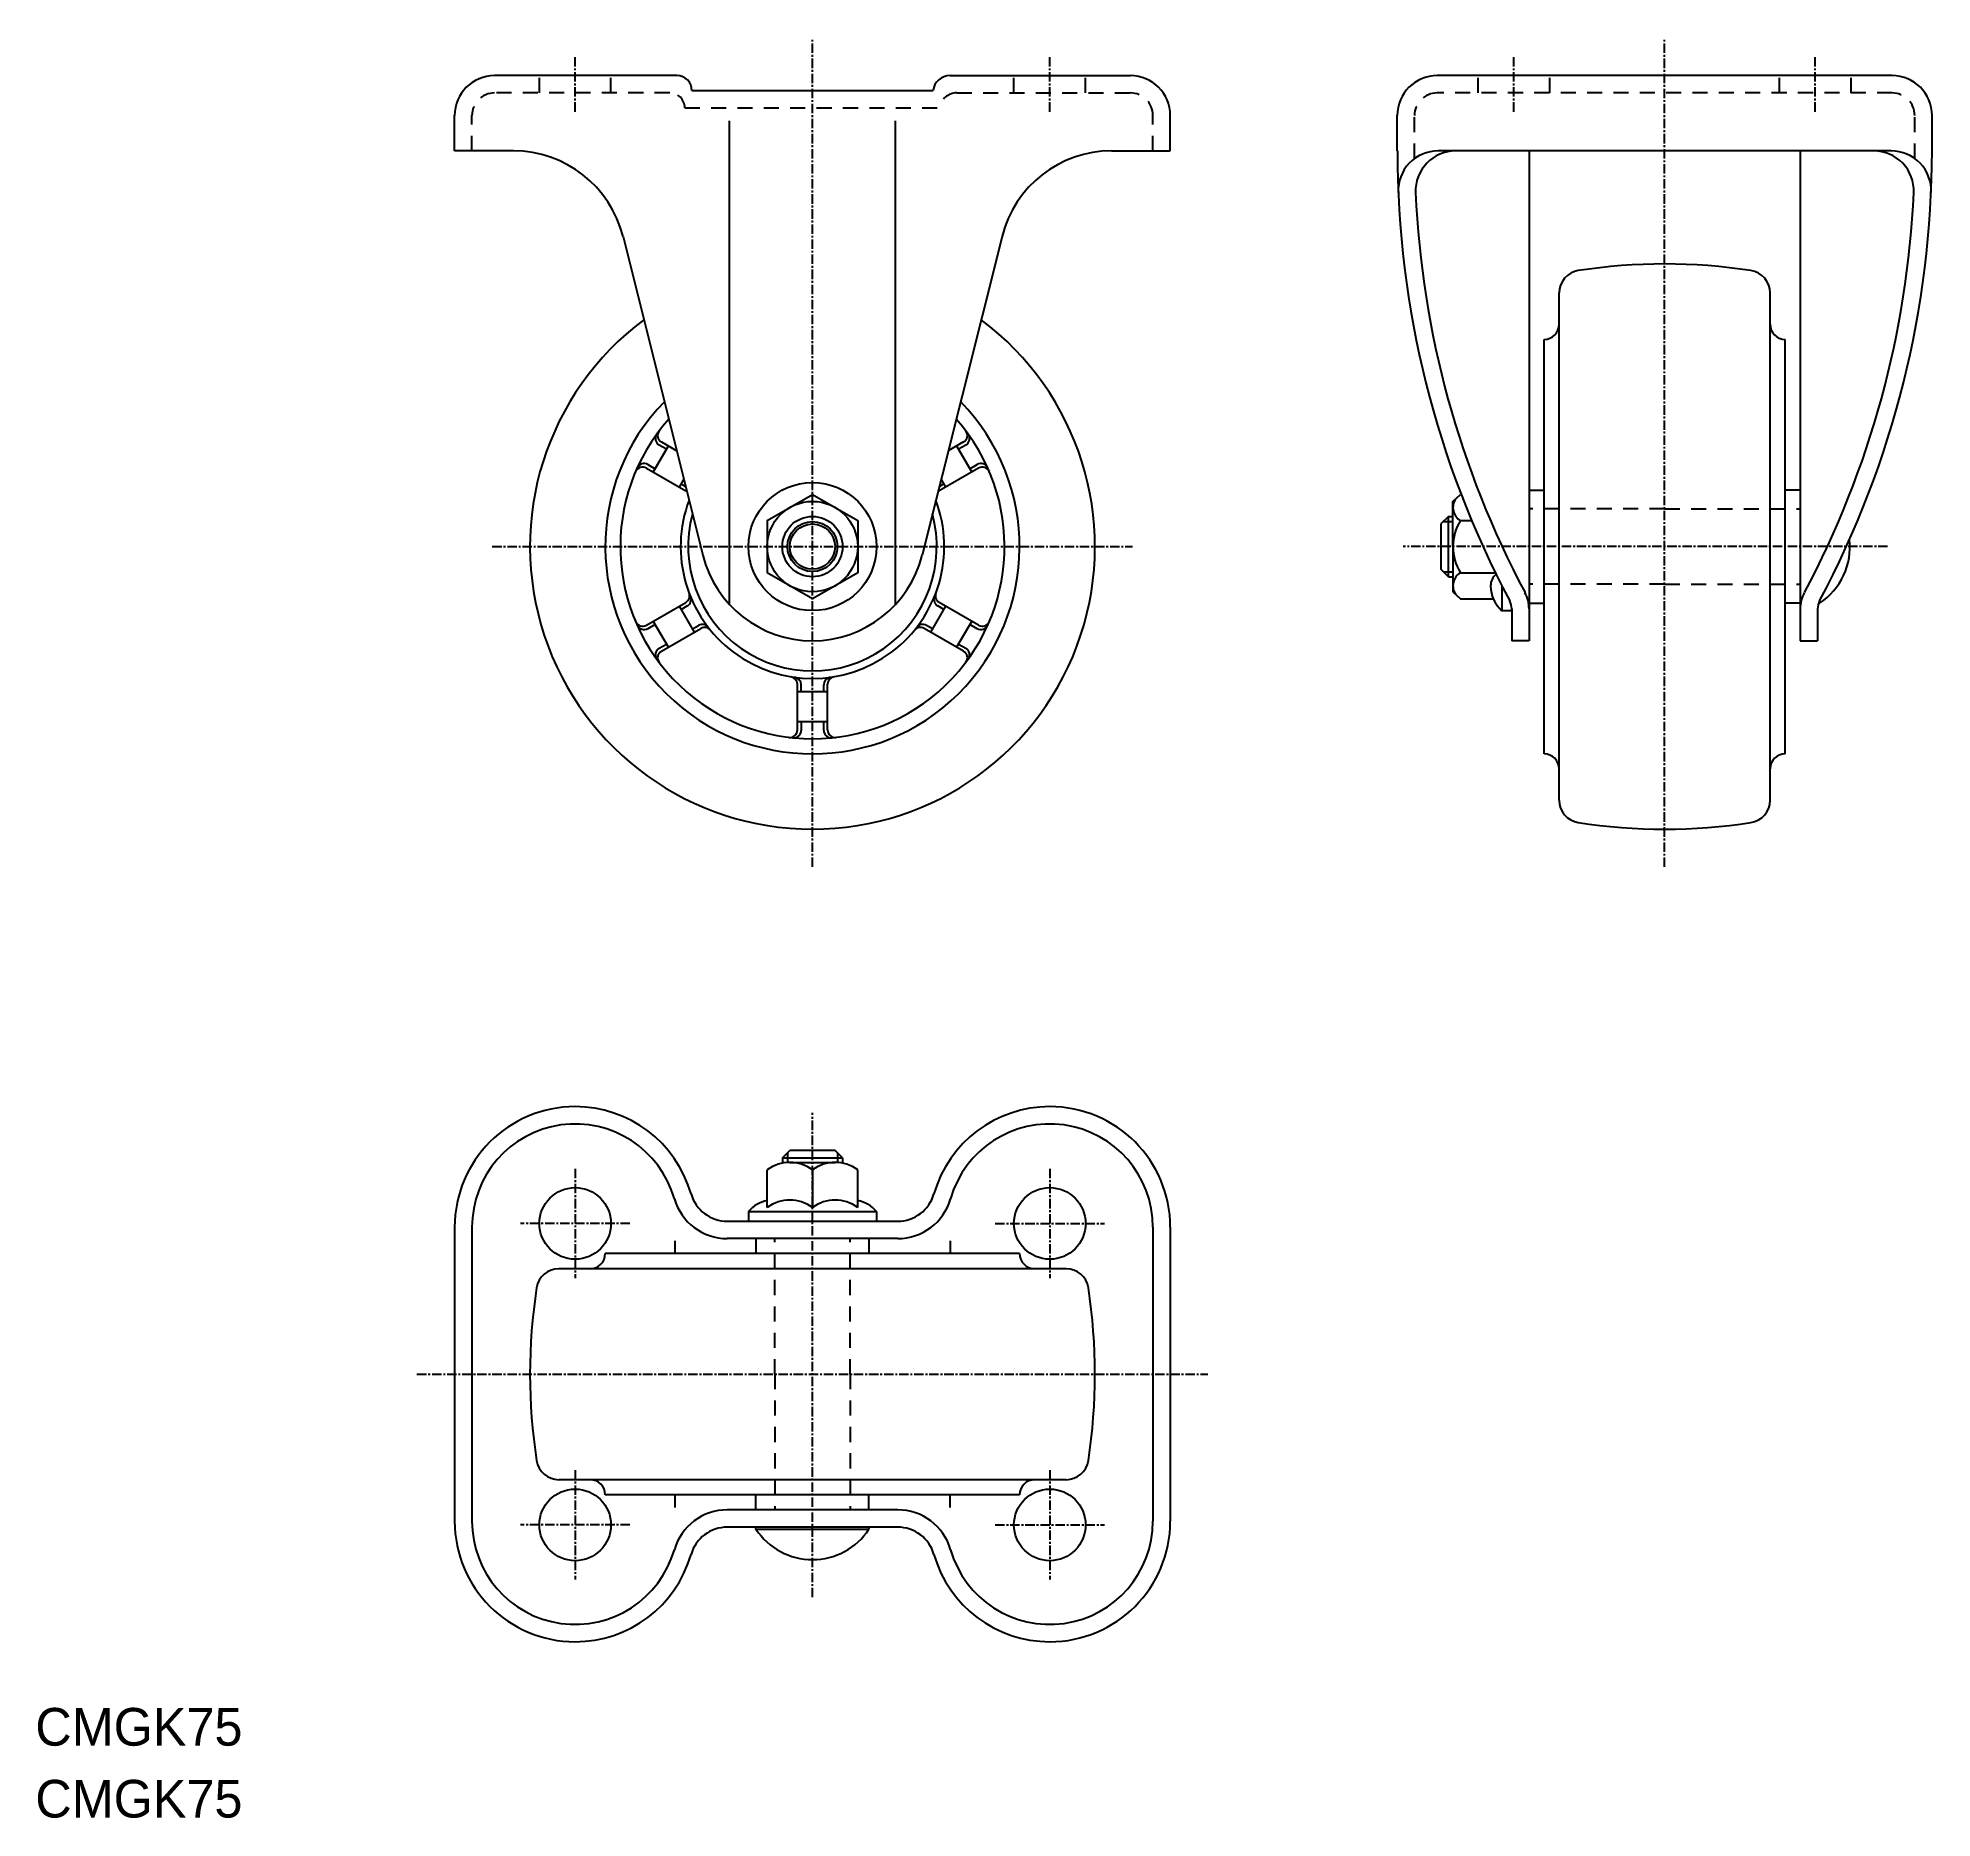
# Model space of a CAD drawing. Extents: x 0 to 252, y 0 to 236.
import ezdxf

# ---------------------------------------------------------------- set-up
doc = ezdxf.new("R2010")
doc.units = 0
doc.linetypes.add('CENTER', pattern=[2, 1.25, -0.25, 0.25, -0.25])
doc.linetypes.add('DASHED', pattern=[3.5, 2, -1.5])
doc.layers.get('0').update_dxf_attribs({"linetype": 'CONTINUOUS'})
doc.layers.add('CENTER', color=1, linetype='CENTER')

msp = doc.modelspace()

# ---------------------------------------------------------------- linework, layer by layer
at = {"color": 7, "linetype": 'CONTINUOUS'}
for p, q in [((85.16, 231.14), (60.96, 231.14)), ((87.16, 229.14), (119.16, 229.14)), ((121.44, 231.14), (145.36, 231.14)), ((246.48, 231.14), (186.08, 231.14)), ((55.66, 221.14), (55.66, 225.84)), ((92.16, 160.94), (92.16, 225.14)), ((114.16, 160.94), (114.16, 225.14)), ((150.66, 221.14), (150.66, 225.84)), ((180.78, 221.14), (180.78, 225.84)), ((251.78, 221.14), (251.78, 225.84)), ((63.46, 221.14), (55.66, 221.14)), ((142.87, 221.14), (150.66, 221.14)), ((246.36, 221.14), (186.21, 221.14)), ((198.28, 221.14), (198.28, 156.14)), ((234.28, 221.14), (234.28, 156.14)), ((78.01, 209.78), (88.61, 167.49)), ((128.32, 209.78), (117.71, 167.49)), ((202.28, 134.98), (202.28, 202.29)), ((230.28, 134.98), (230.28, 202.29)), ((200.28, 141.14), (200.28, 196.14)), ((232.28, 141.14), (232.28, 196.14)), ((82.03, 178.53), (84.03, 181.99)), ((83.78, 181.56), (82.81, 182.12)), ((83.11, 182.53), (85.14, 181.35)), ((123.22, 182.53), (121.19, 181.35)), ((122.3, 181.99), (124.3, 178.53)), ((123.52, 182.12), (122.55, 181.56)), ((81.11, 179.06), (86.35, 176.03)), ((81.31, 179.52), (82.28, 178.96)), ((125.22, 179.06), (119.97, 176.03)), ((124.05, 178.96), (125.02, 179.52)), ((85.49, 176.53), (86.09, 177.56)), ((85.74, 176.96), (86.32, 176.63)), ((120.58, 176.96), (120, 176.63)), ((120.24, 177.56), (120.83, 176.53)), ((198.28, 176.14), (200.28, 176.14)), ((234.28, 176.14), (232.28, 176.14)), ((97.16, 172.1), (103.16, 175.56)), ((103.16, 175.56), (109.16, 172.1)), ((188.18, 174.64), (189.18, 175.56)), ((188.18, 168.64), (188.18, 174.64)), ((189.18, 175.56), (189.26, 175.56)), ((97.16, 172.1), (97.16, 165.17)), ((109.16, 172.1), (109.16, 165.17)), ((187.58, 172.64), (186.58, 171.64)), ((186.58, 171.64), (186.58, 165.64)), ((187.58, 172.64), (188.18, 172.64)), ((187.58, 164.64), (187.58, 172.64)), ((189.18, 172.1), (190.65, 172.1)), ((188.18, 168.64), (188.18, 162.64)), ((103.16, 161.71), (97.16, 165.17)), ((109.16, 165.17), (103.16, 161.71)), ((187.58, 164.64), (186.58, 165.64)), ((187.58, 164.64), (188.18, 164.64)), ((189.18, 165.17), (193.8, 165.17)), ((81.11, 158.21), (86.35, 161.24)), ((125.22, 158.21), (119.97, 161.24)), ((188.18, 162.64), (189.18, 161.71)), ((189.18, 161.71), (193.54, 161.71)), ((194.68, 163.42), (194.68, 160.14)), ((198.28, 161.14), (200.28, 161.14)), ((234.28, 161.14), (232.28, 161.14)), ((236.86, 161.14), (236.72, 161.14)), ((236.86, 161.14), (236.86, 161.45)), ((84.03, 155.28), (82.03, 158.74)), ((87.49, 157.28), (85.49, 160.74)), ((85.74, 160.31), (86.54, 160.77)), ((120.83, 160.74), (118.83, 157.28)), ((120.58, 160.31), (119.79, 160.77)), ((124.3, 158.74), (122.3, 155.28)), ((194.68, 160.14), (195.98, 160.14)), ((195.98, 160.14), (195.98, 160.36)), ((195.98, 160.36), (195.98, 156.14)), ((236.58, 160.36), (236.58, 156.14)), ((82.28, 158.31), (81.31, 157.75)), ((83.11, 154.75), (88.35, 157.78)), ((87.24, 157.71), (88.04, 158.17)), ((123.22, 154.75), (117.97, 157.78)), ((119.08, 157.71), (118.29, 158.17)), ((125.02, 157.75), (124.05, 158.31)), ((198.28, 156.14), (195.98, 156.14)), ((234.28, 156.14), (236.58, 156.14)), ((82.81, 155.15), (83.78, 155.71)), ((122.55, 155.71), (123.52, 155.15)), ((101.16, 144.32), (101.16, 150.38)), ((105.16, 149.39), (101.16, 149.39)), ((101.66, 149.39), (101.66, 150.31)), ((104.66, 149.39), (104.66, 150.31)), ((105.16, 144.32), (105.16, 150.38)), ((105.16, 145.39), (101.16, 145.39)), ((101.66, 145.39), (101.66, 144.26)), ((104.66, 144.26), (104.66, 145.39)), ((99.16, 87.53), (100.16, 88.53)), ((106.16, 88.53), (100.16, 88.53)), ((107.16, 87.53), (106.16, 88.53)), ((97.16, 80.93), (97.16, 85.93)), ((99.16, 87.53), (99.16, 86.82)), ((99.16, 87.53), (107.16, 87.53)), ((100.16, 86.93), (106.16, 86.93)), ((103.16, 85.93), (103.16, 80.93)), ((107.16, 87.53), (107.16, 86.82)), ((109.16, 80.93), (109.16, 85.93)), ((55.66, 78.33), (55.66, 39.33)), ((57.96, 78.33), (57.96, 39.33)), ((91.85, 79.13), (114.48, 79.13)), ((94.66, 80.43), (94.66, 79.13)), ((94.66, 80.43), (111.66, 80.43)), ((111.66, 80.43), (111.66, 79.13)), ((148.36, 78.33), (148.36, 39.33)), ((150.66, 78.33), (150.66, 39.33)), ((84.88, 76.54), (84.88, 74.83)), ((114.48, 76.83), (91.85, 76.83)), ((95.66, 76.83), (95.66, 74.83)), ((110.66, 76.83), (110.66, 74.83)), ((121.44, 76.54), (121.44, 74.83)), ((130.66, 74.83), (75.66, 74.83)), ((136.82, 72.83), (69.51, 72.83)), ((136.82, 44.83), (69.51, 44.83)), ((130.66, 42.83), (75.66, 42.83)), ((84.88, 42.83), (84.88, 41.12)), ((95.66, 40.83), (95.66, 42.83)), ((110.66, 40.83), (110.66, 42.83)), ((121.44, 41.12), (121.44, 42.83)), ((114.48, 40.83), (91.85, 40.83)), ((114.48, 38.53), (91.85, 38.53)), ((95.66, 38.25), (95.66, 38.53)), ((95.66, 38.25), (110.66, 38.25)), ((110.66, 38.53), (110.66, 38.25))]:
    msp.add_line(p, q, dxfattribs=at)
at = {"color": 3, "linetype": 'DASHED'}
for p, q in [((84.21, 228.84), (60.96, 228.84)), ((66.91, 228.84), (66.91, 231.14)), ((76.41, 228.84), (76.41, 231.14)), ((122.31, 228.84), (145.36, 228.84)), ((129.91, 228.84), (129.91, 231.14)), ((139.41, 228.84), (139.41, 231.14)), ((246.48, 228.84), (186.08, 228.84)), ((191.53, 228.84), (191.53, 231.14)), ((201.03, 228.84), (201.03, 231.14)), ((231.53, 228.84), (231.53, 231.14)), ((241.03, 228.84), (241.03, 231.14)), ((86.21, 226.84), (120.03, 226.84)), ((57.96, 221.14), (57.96, 225.84)), ((148.36, 221.14), (148.36, 225.84)), ((183.08, 220.11), (183.08, 225.84)), ((249.48, 220.11), (249.48, 225.84)), ((216.28, 173.64), (198.28, 173.64)), ((216.28, 173.64), (234.28, 173.64)), ((216.28, 163.64), (198.28, 163.64)), ((216.28, 163.64), (234.28, 163.64)), ((98.16, 58.83), (98.16, 76.83)), ((108.16, 58.83), (108.16, 76.83)), ((98.16, 58.83), (98.16, 40.83)), ((108.16, 58.83), (108.16, 40.83))]:
    msp.add_line(p, q, dxfattribs=at)
at = {"color": 3, "linetype": 'CONTINUOUS'}
for p, q in [((186.91, 171.96), (188.18, 171.96)), ((186.91, 165.31), (188.18, 165.31)), ((99.84, 88.2), (99.84, 86.92)), ((106.49, 88.2), (106.49, 86.92))]:
    msp.add_line(p, q, dxfattribs=at)
at = {"color": 7, "linetype": 'CONTINUOUS'}
for centre, radius in [((103.16, 168.64), 8.5), ((103.16, 168.64), 6), ((103.16, 168.64), 4), ((103.16, 168.64), 3), ((71.66, 78.83), 4.75), ((134.66, 78.83), 4.75), ((71.66, 38.83), 4.75), ((134.66, 38.83), 4.75)]:
    msp.add_circle(centre, radius, dxfattribs=at)
at = {"color": 3, "linetype": 'CONTINUOUS'}
msp.add_circle((103.16, 168.64), 3.32, dxfattribs=at)
at = {"color": 7, "linetype": 'CONTINUOUS'}
for centre, radius, start, end in [((60.96, 225.84), 5.3, 90, 180), ((85.16, 229.14), 2, 0, 90), ((121.44, 228.84), 2.3, 90, 172.505), ((145.36, 225.84), 5.3, 0, 90), ((186.08, 225.84), 5.3, 90, 180), ((246.48, 225.84), 5.3, 0, 90), ((63.46, 206.14), 15, 14.0762, 90.0002), ((142.87, 206.14), 15, 90, 165.925), ((307.7, 221.14), 126.9, 180, 208.06), ((186.21, 215.84), 5.3, 90, 182.498), ((188.52, 215.84), 5.3, 90, 182.546), ((124.87, 221.14), 126.9, 331.94, 0), ((244.05, 215.84), 5.3, 357.454, 90), ((246.36, 215.84), 5.3, 357.502, 90), ((307.7, 221.14), 124.6, 182.546, 208.06), ((124.87, 221.14), 124.6, 331.94, 357.454), ((205.28, 202.29), 3, 98.7875, 180), ((216.28, 131.14), 75, 81.2121, 98.7879), ((227.28, 202.29), 3, 0, 81.2119), ((103.16, 168.64), 37.5, 126.643, 53.3567), ((200.28, 198.14), 2, 270, 0), ((232.28, 198.14), 2, 180, 270), ((103.16, 168.64), 27.5, 135.632, 44.3682), ((103.16, 168.64), 25.5, 138.435, 41.565), ((83.31, 182.99), 1, 144.143, 240), ((83.61, 183.39), 1, 142.967, 240), ((122.72, 183.39), 1, 300, 37.0334), ((123.02, 182.99), 1, 300, 35.8567), ((80.61, 178.2), 1, 60, 157.033), ((80.81, 178.66), 1, 60, 155.857), ((125.52, 178.66), 1, 24.1433, 120), ((125.72, 178.2), 1, 22.9665, 120), ((85.85, 175.17), 1, 49.9947, 60), ((120.47, 175.17), 1, 120, 130.006), ((103.16, 168.64), 17.5, 159.332, 20.6676), ((190.18, 173.83), 2, 145.735, 240), ((103.16, 168.64), 16.5, 164.795, 15.2047), ((194.68, 168.64), 6.5, 147.796, 180), ((194.68, 168.64), 6.5, 180, 212.204), ((231.88, 168.64), 9, 303.557, 6.1176), ((103.16, 171.14), 15, 194.075, 345.925), ((190.18, 163.44), 2, 120, 214.265), ((195.18, 163.44), 2, 129.893, 180), ((197.57, 163.44), 4.39, 180, 228.838), ((85.85, 162.11), 1, 300, 20.6676), ((86.04, 161.64), 1, 300, 22.2335), ((120.29, 161.64), 1, 157.766, 240), ((120.47, 162.11), 1, 159.332, 240), ((193.68, 160.36), 2.3, 0, 28.06), ((193.68, 160.36), 4.6, 0, 28.06), ((238.88, 160.36), 4.6, 151.94, 180), ((238.88, 160.36), 2.3, 151.94, 180), ((80.61, 159.08), 1, 202.967, 300), ((125.72, 159.08), 1, 240, 337.033), ((80.81, 158.62), 1, 204.143, 300), ((88.54, 157.31), 1, 37.7664, 120), ((88.85, 156.91), 1, 39.3324, 120), ((117.47, 156.91), 1, 60, 140.668), ((117.79, 157.31), 1, 60, 142.234), ((125.52, 158.62), 1, 240, 335.857), ((83.31, 154.29), 1, 120, 215.857), ((83.61, 153.88), 1, 120, 217.033), ((122.72, 153.88), 1, 322.967, 60), ((123.02, 154.29), 1, 324.143, 60), ((100.16, 150.38), 1, 0, 80.6676), ((100.66, 150.31), 1, 0, 82.2335), ((105.66, 150.31), 1, 97.7664, 180), ((106.16, 150.38), 1, 99.3324, 180), ((100.16, 144.32), 1, 262.967, 0), ((100.66, 144.26), 1, 264.143, 0), ((105.66, 144.26), 1, 180, 275.857), ((106.16, 144.32), 1, 180, 277.033), ((200.28, 139.14), 2, 0, 90), ((232.28, 139.14), 2, 90, 180), ((205.28, 134.98), 3, 180, 261.212), ((227.28, 134.98), 3, 278.788, 0), ((216.28, 206.14), 75, 261.212, 278.788), ((71.66, 78.33), 16, 90.0003, 180), ((71.66, 78.33), 16, 16.033, 89.9997), ((134.66, 78.33), 16, 90.0003, 163.967), ((134.66, 78.33), 16, 0, 89.9997), ((71.66, 78.33), 13.7, 16.033, 180), ((134.66, 78.33), 13.7, 0, 163.967), ((100.16, 81.93), 5, 53.1301, 126.87), ((106.16, 81.93), 5, 53.1301, 126.87), ((91.85, 84.13), 7.3, 196.033, 270), ((91.85, 84.13), 5, 196.033, 270), ((97.97, 77.54), 4.39, 100.555, 138.838), ((100.16, 76.93), 5, 53.1301, 126.87), ((106.16, 76.93), 5, 53.1301, 126.87), ((108.36, 77.54), 4.39, 41.1624, 79.4454), ((114.48, 84.13), 5, 270, 343.967), ((114.48, 84.13), 7.3, 270, 343.967), ((73.66, 74.83), 2, 270, 0), ((132.66, 74.83), 2, 180, 270), ((69.51, 69.83), 3, 90, 171.212), ((136.82, 69.83), 3, 8.7881, 90), ((140.66, 58.83), 75, 171.212, 188.788), ((65.66, 58.83), 75, 351.212, 8.7879), ((69.51, 47.83), 3, 188.788, 270), ((136.82, 47.83), 3, 270, 351.212), ((73.66, 42.83), 2, 0, 90), ((132.66, 42.83), 2, 90, 180), ((91.85, 33.53), 7.3, 90, 163.967), ((114.48, 33.53), 7.3, 16.033, 90), ((71.66, 39.33), 16, 180, 269.9997), ((71.66, 39.33), 13.7, 180, 343.967), ((91.85, 33.53), 5, 90, 163.967), ((103.16, 43.23), 9, 213.557, 326.443), ((114.48, 33.53), 5, 16.033, 90), ((134.66, 39.33), 13.7, 196.033, 0), ((134.66, 39.33), 16, 270.0003, 0), ((71.66, 39.33), 16, 270.0003, 343.967), ((134.66, 39.33), 16, 196.033, 269.9997)]:
    msp.add_arc(centre, radius, start, end, dxfattribs=at)
at = {"color": 3, "linetype": 'DASHED'}
for centre, radius, start, end in [((60.96, 225.84), 3, 90, 180), ((84.21, 226.84), 2, 0, 90), ((122.31, 226.54), 2.3, 90, 172.505), ((145.36, 225.84), 3, 0, 90), ((186.08, 225.84), 3, 90, 180), ((246.48, 225.84), 3, 0, 90)]:
    msp.add_arc(centre, radius, start, end, dxfattribs=at)
at = {"layer": 'CENTER', "color": 1, "linetype": 'CENTER'}
for p, q in [((103.16, 126.14), (103.16, 236.14)), ((216.28, 126.14), (216.28, 236.14)), ((71.66, 226.34), (71.66, 233.64)), ((134.66, 226.34), (134.66, 233.64)), ((196.28, 226.34), (196.28, 233.64)), ((236.28, 226.34), (236.28, 233.64)), ((60.66, 168.64), (145.66, 168.64)), ((245.88, 168.64), (181.58, 168.64)), ((103.16, 29.23), (103.16, 93.53)), ((71.66, 86.08), (71.66, 71.58)), ((134.66, 86.08), (134.66, 71.58)), ((78.91, 78.83), (64.41, 78.83)), ((127.41, 78.83), (141.91, 78.83)), ((50.66, 58.83), (155.66, 58.83)), ((71.66, 46.08), (71.66, 31.58)), ((134.66, 46.08), (134.66, 31.58)), ((78.91, 38.83), (64.41, 38.83)), ((127.41, 38.83), (141.91, 38.83))]:
    msp.add_line(p, q, dxfattribs=at)

# ---------------------------------------------------------------- texts
for p in [(0, 9.54), (0, 0)]:
    msp.add_text('CMGK75', height=5).set_placement(p)

doc.saveas('drawing.dxf')
